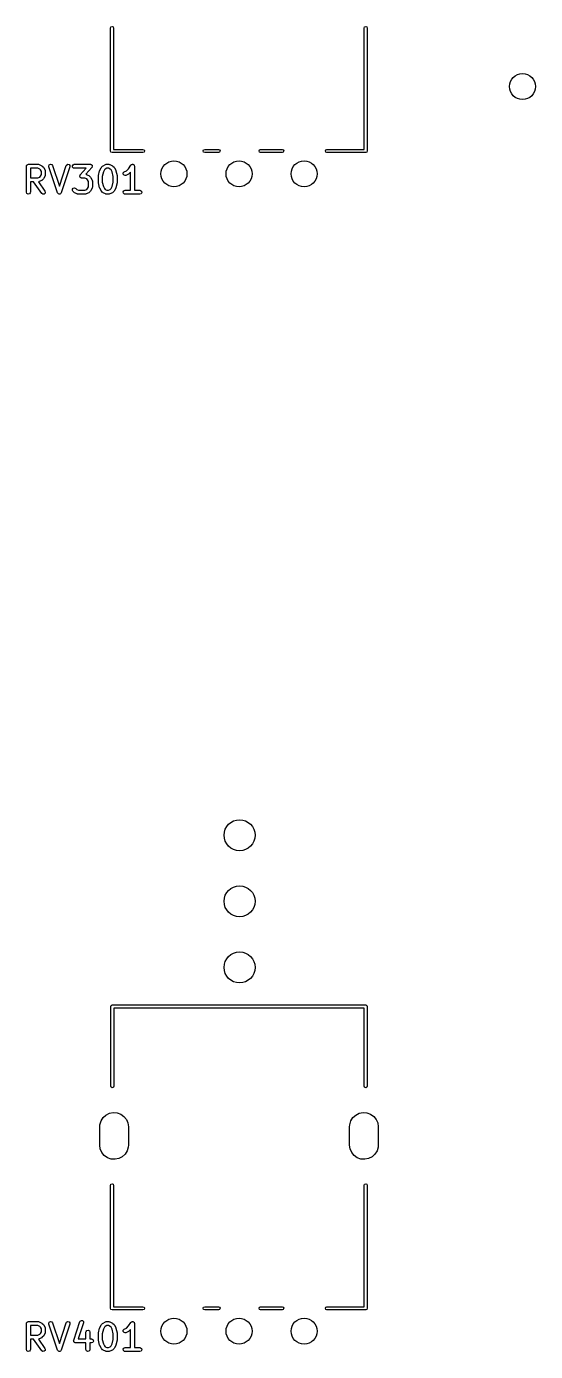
# Model space of a CAD drawing. Extents: x 63 to 233, y -146 to -43.
# Drawn here: x 62.8 to 82.4, y -146.3 to -95.4 of the extents above; entities that cross this region are included whole.
import ezdxf

# ---------------------------------------------------------------- set-up
doc = ezdxf.new("R2010")
doc.units = 0
doc.layers.add('BLACK', color=7, linetype='CONTINUOUS')

msp = doc.modelspace()

# ---------------------------------------------------------------- linework, layer by layer
at = {"layer": 'BLACK', "linetype": 'CONTINUOUS'}
for p, q in [((66.057, -95.492), (66.0746, -95.4496)), ((66.057, -100.212), (66.057, -95.492)), ((66.0746, -95.4496), (66.117, -95.432)), ((66.117, -95.432), (66.1594, -95.4496)), ((66.1594, -95.4496), (66.177, -95.492)), ((66.177, -95.492), (66.177, -100.152)), ((75.807, -95.492), (75.8246, -95.4496)), ((75.807, -100.152), (75.807, -95.492)), ((75.8246, -95.4496), (75.867, -95.432)), ((75.867, -95.432), (75.9094, -95.4496)), ((75.9094, -95.4496), (75.927, -95.492)), ((75.927, -95.492), (75.927, -100.212)), ((66.0746, -100.254), (66.057, -100.212)), ((66.117, -100.272), (66.0746, -100.254)), ((66.177, -100.152), (67.307, -100.152)), ((67.307, -100.152), (67.3494, -100.17)), ((67.3494, -100.254), (67.307, -100.272)), ((67.3494, -100.17), (67.367, -100.212)), ((67.367, -100.212), (67.3494, -100.254)), ((69.617, -100.212), (69.6346, -100.17)), ((69.6346, -100.254), (69.617, -100.212)), ((69.6346, -100.17), (69.677, -100.152)), ((69.677, -100.272), (69.6346, -100.254)), ((69.677, -100.152), (70.207, -100.152)), ((70.207, -100.152), (70.2494, -100.17)), ((70.2494, -100.254), (70.207, -100.272)), ((70.2494, -100.17), (70.267, -100.212)), ((70.267, -100.212), (70.2494, -100.254)), ((71.767, -100.212), (71.7846, -100.17)), ((71.7846, -100.254), (71.767, -100.212)), ((71.7846, -100.17), (71.827, -100.152)), ((71.827, -100.272), (71.7846, -100.254)), ((71.827, -100.152), (72.657, -100.152)), ((72.657, -100.152), (72.6994, -100.17)), ((72.6994, -100.254), (72.657, -100.272)), ((72.6994, -100.17), (72.717, -100.212)), ((72.717, -100.212), (72.6994, -100.254)), ((74.317, -100.212), (74.3346, -100.17)), ((74.3346, -100.254), (74.317, -100.212)), ((74.3346, -100.17), (74.377, -100.152)), ((74.377, -100.272), (74.3346, -100.254)), ((74.377, -100.152), (75.807, -100.152)), ((75.9094, -100.254), (75.867, -100.272)), ((75.927, -100.212), (75.9094, -100.254)), ((62.8345, -100.773), (62.847, -100.758)), ((62.847, -100.758), (62.8567, -100.741)), ((62.8567, -100.741), (62.8631, -100.739)), ((62.8631, -100.739), (62.8675, -100.733)), ((62.8675, -100.733), (62.8866, -100.73)), ((62.8866, -100.73), (62.905, -100.723)), ((62.905, -100.723), (63.2859, -100.723)), ((63.2859, -100.723), (63.3116, -100.728)), ((63.3116, -100.728), (63.315, -100.731)), ((63.315, -100.731), (63.3194, -100.731)), ((63.3194, -100.731), (63.4147, -100.779)), ((63.6871, -100.796), (63.706, -100.749)), ((63.706, -100.749), (63.7511, -100.724)), ((63.7511, -100.724), (63.8014, -100.734)), ((63.8014, -100.734), (63.8332, -100.775)), ((64.3576, -100.775), (64.37, -100.752)), ((64.37, -100.752), (64.4137, -100.725)), ((64.4137, -100.725), (64.4645, -100.732)), ((64.4645, -100.732), (64.4985, -100.771)), ((64.593, -100.785), (64.6186, -100.741)), ((64.6186, -100.741), (64.6669, -100.723)), ((64.6669, -100.723), (65.2859, -100.723)), ((65.2859, -100.723), (65.297, -100.725)), ((65.297, -100.725), (65.3005, -100.725)), ((65.3005, -100.725), (65.3031, -100.726)), ((65.3031, -100.726), (65.3116, -100.728)), ((65.3116, -100.728), (65.327, -100.741)), ((65.327, -100.741), (65.3443, -100.751)), ((65.3443, -100.751), (65.3463, -100.757)), ((65.3463, -100.757), (65.3509, -100.761)), ((65.3509, -100.761), (65.3544, -100.781)), ((65.7762, -100.779), (65.8714, -100.731)), ((65.8714, -100.731), (65.8964, -100.724)), ((65.8964, -100.724), (65.9007, -100.725)), ((65.9007, -100.725), (65.905, -100.723)), ((65.905, -100.723), (66.0002, -100.723)), ((66.0002, -100.723), (66.0258, -100.728)), ((66.0258, -100.728), (66.0293, -100.731)), ((66.0293, -100.731), (66.0337, -100.731)), ((66.0337, -100.731), (66.129, -100.779)), ((66.122, -100.27), (66.117, -100.272)), ((66.127, -100.272), (66.122, -100.27)), ((67.307, -100.272), (66.127, -100.272)), ((66.7514, -100.893), (66.8425, -100.757)), ((66.8425, -100.757), (66.8605, -100.738)), ((66.8605, -100.738), (66.8647, -100.737)), ((66.8647, -100.737), (66.8675, -100.733)), ((66.8675, -100.733), (66.8889, -100.73)), ((66.8889, -100.73), (66.9098, -100.724)), ((66.9098, -100.724), (66.9137, -100.725)), ((66.9137, -100.725), (66.918, -100.725)), ((66.918, -100.725), (66.9368, -100.735)), ((66.9368, -100.735), (66.9568, -100.744)), ((66.9568, -100.744), (66.9587, -100.748)), ((66.9587, -100.748), (66.9624, -100.75)), ((66.9624, -100.75), (66.9698, -100.771)), ((70.207, -100.272), (69.677, -100.272)), ((72.657, -100.272), (71.827, -100.272)), ((75.867, -100.272), (74.377, -100.272)), ((62.83, -100.798), (62.8317, -100.789)), ((62.83, -101.798), (62.83, -100.798)), ((62.8311, -100.785), (62.8328, -100.782)), ((62.8317, -100.789), (62.8311, -100.785)), ((62.8328, -100.782), (62.8345, -100.773)), ((62.98, -100.873), (62.98, -101.247)), ((63.2682, -100.873), (62.98, -100.873)), ((62.98, -101.247), (63.2682, -101.247)), ((63.3367, -100.908), (63.2682, -100.873)), ((63.2682, -101.247), (63.3367, -101.213)), ((63.3671, -100.938), (63.3367, -100.908)), ((63.3367, -101.213), (63.3671, -101.183)), ((63.4014, -101.007), (63.3671, -100.938)), ((63.3671, -101.183), (63.4014, -101.114)), ((63.4014, -101.114), (63.4014, -101.007)), ((63.4147, -100.779), (63.4327, -100.792)), ((63.4327, -100.792), (63.4342, -100.793)), ((63.4342, -100.793), (63.4818, -100.841)), ((63.4818, -100.841), (63.4947, -100.859)), ((63.4958, -101.26), (63.4825, -101.279)), ((63.4947, -100.859), (63.4958, -100.86)), ((63.4958, -100.86), (63.5435, -100.955)), ((63.5435, -101.165), (63.4958, -101.26)), ((63.5435, -100.955), (63.5509, -100.98)), ((63.544, -101.161), (63.5435, -101.165)), ((63.5469, -101.157), (63.544, -101.161)), ((63.5514, -101.132), (63.5469, -101.157)), ((63.5509, -100.98), (63.5498, -100.985)), ((63.5498, -100.985), (63.5514, -100.989)), ((63.5514, -100.989), (63.5514, -101.132)), ((63.6909, -100.822), (63.6871, -100.796)), ((64.0243, -101.822), (63.6909, -100.822)), ((63.8332, -100.775), (64.0954, -101.561)), ((64.0954, -101.561), (64.3576, -100.775)), ((64.4999, -100.822), (64.1666, -101.822)), ((64.4985, -100.771), (64.4999, -100.822)), ((64.6019, -100.836), (64.593, -100.785)), ((64.6412, -100.869), (64.6019, -100.836)), ((64.6669, -100.873), (64.6412, -100.869)), ((65.1206, -100.873), (64.6669, -100.873)), ((64.8776, -101.178), (64.8797, -101.172)), ((64.8841, -101.197), (64.8776, -101.178)), ((64.8787, -101.166), (64.8888, -101.149)), ((64.8797, -101.172), (64.8787, -101.166)), ((64.8876, -101.217), (64.8841, -101.197)), ((64.8922, -101.221), (64.8876, -101.217)), ((64.8888, -101.149), (64.8961, -101.13)), ((64.8941, -101.226), (64.8922, -101.221)), ((64.9114, -101.237), (64.8941, -101.226)), ((64.8961, -101.13), (65.1206, -100.873)), ((64.9269, -101.25), (64.9114, -101.237)), ((64.9354, -101.251), (64.9269, -101.25)), ((64.938, -101.253), (64.9354, -101.251)), ((64.9415, -101.252), (64.938, -101.253)), ((64.9526, -101.254), (64.9415, -101.252)), ((65.0777, -101.254), (64.9526, -101.254)), ((65.1462, -101.289), (65.0777, -101.254)), ((65.3423, -100.848), (65.1149, -101.108)), ((65.1149, -101.108), (65.1211, -101.109)), ((65.1211, -101.109), (65.1245, -101.112)), ((65.1245, -101.112), (65.129, -101.112)), ((65.129, -101.112), (65.2242, -101.16)), ((65.2242, -101.16), (65.2422, -101.173)), ((65.2422, -101.173), (65.2437, -101.174)), ((65.2437, -101.174), (65.2913, -101.222)), ((65.2913, -101.222), (65.3042, -101.24)), ((65.3042, -101.24), (65.3054, -101.241)), ((65.3054, -101.241), (65.353, -101.336)), ((65.3497, -100.829), (65.3423, -100.848)), ((65.3598, -100.811), (65.3497, -100.829)), ((65.3544, -100.781), (65.3609, -100.8)), ((65.3609, -100.8), (65.3587, -100.806)), ((65.3587, -100.806), (65.3598, -100.811)), ((65.5919, -101.179), (65.5945, -101.165)), ((65.5919, -101.417), (65.5919, -101.179)), ((65.5941, -101.161), (65.6417, -100.971)), ((65.5945, -101.165), (65.5941, -101.161)), ((65.6417, -100.971), (65.647, -100.959)), ((65.647, -100.959), (65.6474, -100.955)), ((65.6474, -100.955), (65.695, -100.86)), ((65.695, -100.86), (65.7084, -100.842)), ((65.7084, -100.842), (65.7091, -100.841)), ((65.7091, -100.841), (65.7567, -100.793)), ((65.7852, -101.015), (65.7419, -101.189)), ((65.7419, -101.189), (65.7419, -101.408)), ((65.7567, -100.793), (65.775, -100.78)), ((65.775, -100.78), (65.7762, -100.779)), ((65.8237, -100.938), (65.7852, -101.015)), ((65.8541, -100.908), (65.8237, -100.938)), ((65.9227, -100.873), (65.8541, -100.908)), ((65.9825, -100.873), (65.9227, -100.873)), ((66.051, -100.908), (65.9825, -100.873)), ((66.0814, -100.938), (66.051, -100.908)), ((66.1199, -101.015), (66.0814, -100.938)), ((66.1633, -101.189), (66.1199, -101.015)), ((66.129, -100.779), (66.147, -100.792)), ((66.147, -100.792), (66.1485, -100.793)), ((66.1485, -100.793), (66.1961, -100.841)), ((66.1633, -101.408), (66.1633, -101.189)), ((66.1961, -100.841), (66.2089, -100.859)), ((66.2089, -100.859), (66.2101, -100.86)), ((66.2101, -100.86), (66.2577, -100.955)), ((66.2577, -100.955), (66.2614, -100.968)), ((66.2614, -100.968), (66.2634, -100.971)), ((66.2634, -100.971), (66.311, -101.161)), ((66.311, -101.161), (66.3121, -101.176)), ((66.3121, -101.176), (66.3133, -101.179)), ((66.3133, -101.179), (66.3133, -101.417)), ((66.5473, -101.105), (66.5504, -101.054)), ((66.5779, -101.147), (66.5473, -101.105)), ((66.5504, -101.054), (66.5857, -101.017)), ((66.6278, -101.159), (66.5779, -101.147)), ((66.5857, -101.017), (66.67, -100.975)), ((66.6528, -101.151), (66.6278, -101.159)), ((66.748, -101.104), (66.6528, -101.151)), ((66.67, -100.975), (66.7514, -100.893)), ((66.7491, -101.102), (66.748, -101.104)), ((66.7675, -101.09), (66.7491, -101.102)), ((66.83, -101.027), (66.7675, -101.09)), ((66.83, -101.723), (66.83, -101.027)), ((66.9698, -100.771), (66.9795, -100.79)), ((66.9795, -100.79), (66.9785, -100.794)), ((66.9785, -100.794), (66.98, -100.798)), ((66.98, -100.798), (66.98, -101.723)), ((63.104, -101.397), (62.98, -101.397)), ((62.98, -101.397), (62.98, -101.798)), ((63.4149, -101.841), (63.104, -101.397)), ((63.2901, -101.396), (63.2869, -101.397)), ((63.2869, -101.397), (63.5378, -101.755)), ((63.2945, -101.397), (63.2901, -101.396)), ((63.3194, -101.389), (63.2945, -101.397)), ((63.4147, -101.342), (63.3194, -101.389)), ((63.4158, -101.34), (63.4147, -101.342)), ((63.4342, -101.328), (63.4158, -101.34)), ((63.4818, -101.28), (63.4342, -101.328)), ((63.4825, -101.279), (63.4818, -101.28)), ((63.5378, -101.755), (63.5488, -101.779)), ((63.5488, -101.779), (63.5443, -101.83)), ((64.5944, -101.684), (64.6238, -101.642)), ((64.5989, -101.735), (64.5944, -101.684)), ((64.6138, -101.756), (64.5989, -101.735)), ((64.6614, -101.804), (64.6138, -101.756)), ((64.6238, -101.642), (64.6734, -101.628)), ((64.6734, -101.628), (64.7199, -101.65)), ((64.7199, -101.65), (64.7589, -101.689)), ((64.7589, -101.689), (64.8274, -101.723)), ((64.8274, -101.723), (65.0777, -101.723)), ((65.0777, -101.723), (65.1462, -101.689)), ((65.1766, -101.319), (65.1462, -101.289)), ((65.1462, -101.689), (65.1766, -101.659)), ((65.2109, -101.388), (65.1766, -101.319)), ((65.1766, -101.659), (65.2109, -101.59)), ((65.2109, -101.59), (65.2109, -101.388)), ((65.2913, -101.756), (65.2437, -101.804)), ((65.292, -101.755), (65.2913, -101.756)), ((65.3054, -101.737), (65.292, -101.755)), ((65.353, -101.641), (65.3054, -101.737)), ((65.353, -101.336), (65.3604, -101.361)), ((65.3535, -101.637), (65.353, -101.641)), ((65.3564, -101.634), (65.3535, -101.637)), ((65.3609, -101.608), (65.3564, -101.634)), ((65.3604, -101.361), (65.3594, -101.366)), ((65.3594, -101.366), (65.3609, -101.37)), ((65.3609, -101.37), (65.3609, -101.608)), ((65.593, -101.421), (65.5919, -101.417)), ((65.5941, -101.436), (65.593, -101.421)), ((65.6417, -101.626), (65.5941, -101.436)), ((65.6437, -101.629), (65.6417, -101.626)), ((65.6474, -101.641), (65.6437, -101.629)), ((65.695, -101.737), (65.6474, -101.641)), ((65.6962, -101.738), (65.695, -101.737)), ((65.7091, -101.756), (65.6962, -101.738)), ((65.7567, -101.804), (65.7091, -101.756)), ((65.7419, -101.408), (65.7852, -101.582)), ((65.7852, -101.582), (65.8237, -101.659)), ((65.8237, -101.659), (65.8541, -101.689)), ((65.8541, -101.689), (65.9227, -101.723)), ((65.9227, -101.723), (65.9825, -101.723)), ((65.9825, -101.723), (66.051, -101.689)), ((66.051, -101.689), (66.0814, -101.659)), ((66.0814, -101.659), (66.1199, -101.582)), ((66.1199, -101.582), (66.1633, -101.408)), ((66.1961, -101.756), (66.1485, -101.804)), ((66.1968, -101.755), (66.1961, -101.756)), ((66.2101, -101.737), (66.1968, -101.755)), ((66.2577, -101.641), (66.2101, -101.737)), ((66.2582, -101.638), (66.2577, -101.641)), ((66.2634, -101.626), (66.2582, -101.638)), ((66.311, -101.436), (66.2634, -101.626)), ((66.3133, -101.417), (66.3107, -101.432)), ((66.3107, -101.432), (66.311, -101.436)), ((66.5454, -101.785), (66.571, -101.741)), ((66.571, -101.741), (66.6192, -101.723)), ((66.6192, -101.723), (66.83, -101.723)), ((66.98, -101.723), (67.1907, -101.723)), ((67.1907, -101.723), (67.2163, -101.728)), ((67.2163, -101.728), (67.2556, -101.761)), ((67.2556, -101.761), (67.2645, -101.811)), ((62.8475, -101.847), (62.83, -101.798)), ((62.8919, -101.872), (62.8475, -101.847)), ((62.9425, -101.863), (62.8919, -101.872)), ((62.9754, -101.824), (62.9425, -101.863)), ((62.98, -101.798), (62.9754, -101.824)), ((63.457, -101.871), (63.4149, -101.841)), ((63.5081, -101.866), (63.457, -101.871)), ((63.5443, -101.83), (63.5081, -101.866)), ((64.0256, -101.824), (64.0243, -101.822)), ((64.0257, -101.826), (64.0256, -101.824)), ((64.0414, -101.844), (64.0257, -101.826)), ((64.0562, -101.862), (64.0414, -101.844)), ((64.0583, -101.863), (64.0562, -101.862)), ((64.0597, -101.864), (64.0583, -101.863)), ((64.0832, -101.868), (64.0597, -101.864)), ((64.1064, -101.873), (64.0832, -101.868)), ((64.1083, -101.872), (64.1064, -101.873)), ((64.1105, -101.872), (64.1083, -101.872)), ((64.1307, -101.859), (64.1105, -101.872)), ((64.1515, -101.848), (64.1307, -101.859)), ((64.1523, -101.846), (64.1515, -101.848)), ((64.1542, -101.845), (64.1523, -101.846)), ((64.1666, -101.822), (64.1542, -101.845)), ((64.6629, -101.804), (64.6614, -101.804)), ((64.6809, -101.818), (64.6629, -101.804)), ((64.7762, -101.865), (64.6809, -101.818)), ((64.7806, -101.866), (64.7762, -101.865)), ((64.7841, -101.869), (64.7806, -101.866)), ((64.8097, -101.873), (64.7841, -101.869)), ((65.0954, -101.873), (64.8097, -101.873)), ((65.0996, -101.872), (65.0954, -101.873)), ((65.104, -101.873), (65.0996, -101.872)), ((65.129, -101.865), (65.104, -101.873)), ((65.2242, -101.818), (65.129, -101.865)), ((65.2253, -101.817), (65.2242, -101.818)), ((65.2437, -101.804), (65.2253, -101.817)), ((65.7582, -101.804), (65.7567, -101.804)), ((65.7762, -101.818), (65.7582, -101.804)), ((65.8714, -101.865), (65.7762, -101.818)), ((65.8759, -101.866), (65.8714, -101.865)), ((65.8793, -101.869), (65.8759, -101.866)), ((65.905, -101.873), (65.8793, -101.869)), ((66.0002, -101.873), (65.905, -101.873)), ((66.0044, -101.872), (66.0002, -101.873)), ((66.0088, -101.873), (66.0044, -101.872)), ((66.0337, -101.865), (66.0088, -101.873)), ((66.129, -101.818), (66.0337, -101.865)), ((66.1301, -101.817), (66.129, -101.818)), ((66.1485, -101.804), (66.1301, -101.817)), ((66.5543, -101.836), (66.5454, -101.785)), ((66.5936, -101.869), (66.5543, -101.836)), ((66.6192, -101.873), (66.5936, -101.869)), ((67.1907, -101.873), (66.6192, -101.873)), ((67.2389, -101.856), (67.1907, -101.873)), ((67.2645, -101.811), (67.2389, -101.856)), ((66.067, -133.072), (66.0846, -133.03)), ((66.067, -136.132), (66.067, -133.072)), ((66.0846, -133.03), (66.127, -133.012)), ((66.127, -133.012), (75.867, -133.012)), ((75.807, -133.132), (66.187, -133.132)), ((66.187, -133.132), (66.187, -136.132)), ((75.807, -136.132), (75.807, -133.132)), ((75.867, -133.012), (75.9094, -133.03)), ((75.9094, -133.03), (75.927, -133.072)), ((75.927, -133.072), (75.927, -136.132)), ((66.0846, -136.174), (66.067, -136.132)), ((66.127, -136.192), (66.0846, -136.174)), ((66.1694, -136.174), (66.127, -136.192)), ((66.187, -136.132), (66.1694, -136.174)), ((75.8246, -136.174), (75.807, -136.132)), ((75.867, -136.192), (75.8246, -136.174)), ((75.9094, -136.174), (75.867, -136.192)), ((75.927, -136.132), (75.9094, -136.174)), ((65.6945, -137.468), (65.7732, -137.341)), ((65.7732, -137.341), (65.8831, -137.24)), ((65.8831, -137.24), (66.0161, -137.173)), ((66.0161, -137.173), (66.1625, -137.143)), ((66.1625, -137.143), (66.3114, -137.154)), ((66.3114, -137.154), (66.4518, -137.205)), ((66.4518, -137.205), (66.5735, -137.291)), ((66.5735, -137.291), (66.6675, -137.407)), ((75.2946, -137.468), (75.3732, -137.341)), ((75.3732, -137.341), (75.4831, -137.24)), ((75.4831, -137.24), (75.6161, -137.173)), ((75.6161, -137.173), (75.7625, -137.143)), ((75.7625, -137.143), (75.9114, -137.154)), ((75.9114, -137.154), (76.0518, -137.205)), ((76.0518, -137.205), (76.1735, -137.291)), ((76.1735, -137.291), (76.2674, -137.407)), ((65.647, -137.692), (65.6529, -137.612)), ((65.647, -138.392), (65.647, -137.692)), ((65.6529, -137.612), (65.6945, -137.468)), ((66.6675, -137.407), (66.7267, -137.544)), ((66.7267, -137.544), (66.747, -137.692)), ((66.747, -137.692), (66.747, -138.392)), ((75.247, -137.692), (75.2529, -137.612)), ((75.247, -138.392), (75.247, -137.692)), ((75.2529, -137.612), (75.2946, -137.468)), ((76.2674, -137.407), (76.3267, -137.544)), ((76.3267, -137.544), (76.347, -137.692)), ((76.347, -137.692), (76.347, -138.392)), ((65.6673, -138.54), (65.647, -138.392)), ((66.747, -138.392), (66.7411, -138.472)), ((75.2673, -138.54), (75.247, -138.392)), ((76.347, -138.392), (76.3411, -138.472)), ((65.7266, -138.677), (65.6673, -138.54)), ((65.8205, -138.793), (65.7266, -138.677)), ((65.9422, -138.879), (65.8205, -138.793)), ((66.0826, -138.93), (65.9422, -138.879)), ((66.2315, -138.941), (66.0826, -138.93)), ((66.3779, -138.911), (66.2315, -138.941)), ((66.5109, -138.844), (66.3779, -138.911)), ((66.6208, -138.743), (66.5109, -138.844)), ((66.6994, -138.616), (66.6208, -138.743)), ((66.7411, -138.472), (66.6994, -138.616)), ((75.3265, -138.677), (75.2673, -138.54)), ((75.4205, -138.793), (75.3265, -138.677)), ((75.5422, -138.879), (75.4205, -138.793)), ((75.6826, -138.93), (75.5422, -138.879)), ((75.8315, -138.941), (75.6826, -138.93)), ((75.9779, -138.911), (75.8315, -138.941)), ((76.1109, -138.844), (75.9779, -138.911)), ((76.2208, -138.743), (76.1109, -138.844)), ((76.2994, -138.616), (76.2208, -138.743)), ((76.3411, -138.472), (76.2994, -138.616)), ((66.057, -139.942), (66.0746, -139.9)), ((66.057, -144.662), (66.057, -139.942)), ((66.0746, -139.9), (66.117, -139.882)), ((66.117, -139.882), (66.1594, -139.9)), ((66.1594, -139.9), (66.177, -139.942)), ((66.177, -139.942), (66.177, -144.602)), ((75.807, -139.942), (75.8246, -139.9)), ((75.807, -144.602), (75.807, -139.942)), ((75.8246, -139.9), (75.867, -139.882)), ((75.867, -139.882), (75.9094, -139.9)), ((75.9094, -139.9), (75.927, -139.942)), ((75.927, -139.942), (75.927, -144.662)), ((66.0746, -144.704), (66.057, -144.662)), ((66.117, -144.722), (66.0746, -144.704)), ((66.122, -144.72), (66.117, -144.722)), ((66.127, -144.722), (66.122, -144.72)), ((67.307, -144.722), (66.127, -144.722)), ((66.177, -144.602), (67.307, -144.602)), ((67.307, -144.602), (67.3494, -144.62)), ((67.3494, -144.704), (67.307, -144.722)), ((67.3494, -144.62), (67.367, -144.662)), ((67.367, -144.662), (67.3494, -144.704)), ((69.617, -144.662), (69.6346, -144.62)), ((69.6346, -144.704), (69.617, -144.662)), ((69.6346, -144.62), (69.677, -144.602)), ((69.677, -144.722), (69.6346, -144.704)), ((69.677, -144.602), (70.207, -144.602)), ((70.207, -144.722), (69.677, -144.722)), ((70.207, -144.602), (70.2494, -144.62)), ((70.2494, -144.704), (70.207, -144.722)), ((70.2494, -144.62), (70.267, -144.662)), ((70.267, -144.662), (70.2494, -144.704)), ((71.767, -144.662), (71.7846, -144.62)), ((71.7846, -144.704), (71.767, -144.662)), ((71.7846, -144.62), (71.827, -144.602)), ((71.827, -144.722), (71.7846, -144.704)), ((71.827, -144.602), (72.657, -144.602)), ((72.657, -144.722), (71.827, -144.722)), ((72.657, -144.602), (72.6994, -144.62)), ((72.6994, -144.704), (72.657, -144.722)), ((72.6994, -144.62), (72.717, -144.662)), ((72.717, -144.662), (72.6994, -144.704)), ((74.317, -144.662), (74.3346, -144.62)), ((74.3346, -144.704), (74.317, -144.662)), ((74.3346, -144.62), (74.377, -144.602)), ((74.377, -144.722), (74.3346, -144.704)), ((74.377, -144.602), (75.807, -144.602)), ((75.867, -144.722), (74.377, -144.722)), ((75.9094, -144.704), (75.867, -144.722)), ((75.927, -144.662), (75.9094, -144.704)), ((62.83, -145.248), (62.8317, -145.239)), ((62.83, -146.248), (62.83, -145.248)), ((62.8311, -145.235), (62.8328, -145.232)), ((62.8317, -145.239), (62.8311, -145.235)), ((62.8328, -145.232), (62.8345, -145.223)), ((62.8345, -145.223), (62.847, -145.208)), ((62.847, -145.208), (62.8567, -145.191)), ((62.8567, -145.191), (62.8631, -145.189)), ((62.8631, -145.189), (62.8675, -145.183)), ((62.8675, -145.183), (62.8866, -145.18)), ((62.8866, -145.18), (62.905, -145.173)), ((62.905, -145.173), (63.2859, -145.173)), ((62.98, -145.323), (62.98, -145.697)), ((63.2682, -145.323), (62.98, -145.323)), ((63.3367, -145.358), (63.2682, -145.323)), ((63.2859, -145.173), (63.3116, -145.178)), ((63.3116, -145.178), (63.315, -145.181)), ((63.315, -145.181), (63.3194, -145.181)), ((63.3194, -145.181), (63.4147, -145.229)), ((63.3671, -145.388), (63.3367, -145.358)), ((63.4014, -145.457), (63.3671, -145.388)), ((63.4014, -145.564), (63.4014, -145.457)), ((63.4147, -145.229), (63.4327, -145.242)), ((63.4327, -145.242), (63.4342, -145.243)), ((63.4342, -145.243), (63.4818, -145.291)), ((63.4818, -145.291), (63.4947, -145.309)), ((63.4947, -145.309), (63.4958, -145.31)), ((63.4958, -145.31), (63.5435, -145.405)), ((63.5435, -145.405), (63.5509, -145.43)), ((63.5509, -145.43), (63.5498, -145.435)), ((63.5498, -145.435), (63.5514, -145.439)), ((63.5514, -145.439), (63.5514, -145.582)), ((63.6871, -145.246), (63.706, -145.199)), ((63.6909, -145.272), (63.6871, -145.246)), ((64.0243, -146.272), (63.6909, -145.272)), ((63.706, -145.199), (63.7511, -145.174)), ((63.7511, -145.174), (63.8014, -145.184)), ((63.8014, -145.184), (63.8332, -145.225)), ((63.8332, -145.225), (64.0954, -146.011)), ((64.0954, -146.011), (64.3576, -145.225)), ((64.4999, -145.272), (64.1666, -146.272)), ((64.3576, -145.225), (64.37, -145.202)), ((64.37, -145.202), (64.4137, -145.175)), ((64.4137, -145.175), (64.4645, -145.182)), ((64.4645, -145.182), (64.4985, -145.221)), ((64.4985, -145.221), (64.4999, -145.272)), ((64.6433, -145.891), (64.8814, -145.177)), ((65.0237, -145.224), (64.8185, -145.84)), ((64.8814, -145.177), (64.8938, -145.154)), ((64.8938, -145.154), (64.9375, -145.127)), ((64.9375, -145.127), (64.9883, -145.135)), ((64.9883, -145.135), (65.0223, -145.173)), ((65.0223, -145.173), (65.0237, -145.224)), ((65.1202, -145.556), (65.1532, -145.517)), ((65.1532, -145.517), (65.2037, -145.508)), ((65.2037, -145.508), (65.2481, -145.534)), ((65.2481, -145.534), (65.2657, -145.582)), ((65.5941, -145.611), (65.6417, -145.421)), ((65.6417, -145.421), (65.647, -145.409)), ((65.647, -145.409), (65.6474, -145.405)), ((65.6474, -145.405), (65.695, -145.31)), ((65.695, -145.31), (65.7084, -145.292)), ((65.7084, -145.292), (65.7091, -145.291)), ((65.7091, -145.291), (65.7567, -145.243)), ((65.7852, -145.465), (65.7419, -145.639)), ((65.7567, -145.243), (65.775, -145.23)), ((65.775, -145.23), (65.7762, -145.229)), ((65.7762, -145.229), (65.8714, -145.181)), ((65.8237, -145.388), (65.7852, -145.465)), ((65.8541, -145.358), (65.8237, -145.388)), ((65.9227, -145.323), (65.8541, -145.358)), ((65.8714, -145.181), (65.8964, -145.174)), ((65.8964, -145.174), (65.9007, -145.175)), ((65.9007, -145.175), (65.905, -145.173)), ((65.905, -145.173), (66.0002, -145.173)), ((65.9825, -145.323), (65.9227, -145.323)), ((66.051, -145.358), (65.9825, -145.323)), ((66.0002, -145.173), (66.0258, -145.178)), ((66.0258, -145.178), (66.0293, -145.181)), ((66.0293, -145.181), (66.0337, -145.181)), ((66.0337, -145.181), (66.129, -145.229)), ((66.0814, -145.388), (66.051, -145.358)), ((66.1199, -145.465), (66.0814, -145.388)), ((66.1633, -145.639), (66.1199, -145.465)), ((66.129, -145.229), (66.147, -145.242)), ((66.147, -145.242), (66.1485, -145.243)), ((66.1485, -145.243), (66.1961, -145.291)), ((66.1961, -145.291), (66.2089, -145.309)), ((66.2089, -145.309), (66.2101, -145.31)), ((66.2101, -145.31), (66.2577, -145.405)), ((66.2577, -145.405), (66.2614, -145.418)), ((66.2614, -145.418), (66.2634, -145.421)), ((66.2634, -145.421), (66.311, -145.611)), ((66.5473, -145.555), (66.5504, -145.504)), ((66.5504, -145.504), (66.5857, -145.467)), ((66.5857, -145.467), (66.67, -145.425)), ((66.67, -145.425), (66.7514, -145.343)), ((66.7675, -145.54), (66.7491, -145.552)), ((66.7514, -145.343), (66.8425, -145.207)), ((66.83, -145.477), (66.7675, -145.54)), ((66.83, -146.173), (66.83, -145.477)), ((66.8425, -145.207), (66.8605, -145.188)), ((66.8605, -145.188), (66.8647, -145.187)), ((66.8647, -145.187), (66.8675, -145.183)), ((66.8675, -145.183), (66.8889, -145.18)), ((66.8889, -145.18), (66.9098, -145.174)), ((66.9098, -145.174), (66.9137, -145.175)), ((66.9137, -145.175), (66.918, -145.175)), ((66.918, -145.175), (66.9368, -145.185)), ((66.9368, -145.185), (66.9568, -145.194)), ((66.9568, -145.194), (66.9587, -145.198)), ((66.9587, -145.198), (66.9624, -145.2)), ((66.9624, -145.2), (66.9698, -145.221)), ((66.9698, -145.221), (66.9795, -145.24)), ((66.9795, -145.24), (66.9785, -145.244)), ((66.9785, -145.244), (66.98, -145.248)), ((66.98, -145.248), (66.98, -146.173)), ((62.98, -145.697), (63.2682, -145.697)), ((63.104, -145.847), (62.98, -145.847)), ((62.98, -145.847), (62.98, -146.248)), ((63.4149, -146.291), (63.104, -145.847)), ((63.2682, -145.697), (63.3367, -145.663)), ((63.2901, -145.846), (63.2869, -145.847)), ((63.2869, -145.847), (63.5378, -146.205)), ((63.2945, -145.847), (63.2901, -145.846)), ((63.3194, -145.839), (63.2945, -145.847)), ((63.4147, -145.792), (63.3194, -145.839)), ((63.3367, -145.663), (63.3671, -145.633)), ((63.3671, -145.633), (63.4014, -145.564)), ((63.4158, -145.79), (63.4147, -145.792)), ((63.4342, -145.778), (63.4158, -145.79)), ((63.4818, -145.73), (63.4342, -145.778)), ((63.4825, -145.729), (63.4818, -145.73)), ((63.4958, -145.71), (63.4825, -145.729)), ((63.5435, -145.615), (63.4958, -145.71)), ((63.544, -145.611), (63.5435, -145.615)), ((63.5469, -145.607), (63.544, -145.611)), ((63.5514, -145.582), (63.5469, -145.607)), ((64.6406, -145.902), (64.6435, -145.897)), ((64.6442, -145.922), (64.6406, -145.902)), ((64.6435, -145.897), (64.6433, -145.891)), ((64.6447, -145.943), (64.6442, -145.922)), ((64.6485, -145.947), (64.6447, -145.943)), ((64.6495, -145.953), (64.6485, -145.947)), ((64.6652, -145.966), (64.6495, -145.953)), ((64.6788, -145.981), (64.6652, -145.966)), ((64.6844, -145.982), (64.6788, -145.981)), ((64.6888, -145.986), (64.6844, -145.982)), ((64.7145, -145.99), (64.6888, -145.986)), ((65.1157, -145.99), (64.7145, -145.99)), ((64.8185, -145.84), (65.1157, -145.84)), ((65.1157, -145.582), (65.1202, -145.556)), ((65.1157, -145.84), (65.1157, -145.582)), ((65.1157, -146.248), (65.1157, -145.99)), ((65.2657, -145.582), (65.2657, -145.84)), ((65.2657, -145.84), (65.3335, -145.84)), ((65.3335, -145.99), (65.2657, -145.99)), ((65.2657, -145.99), (65.2657, -146.248)), ((65.3335, -145.84), (65.3592, -145.845)), ((65.3817, -145.972), (65.3335, -145.99)), ((65.3592, -145.845), (65.3985, -145.878)), ((65.4074, -145.928), (65.3817, -145.972)), ((65.3985, -145.878), (65.4074, -145.928)), ((65.5919, -145.629), (65.5945, -145.615)), ((65.5919, -145.867), (65.5919, -145.629)), ((65.593, -145.871), (65.5919, -145.867)), ((65.5941, -145.886), (65.593, -145.871)), ((65.5945, -145.615), (65.5941, -145.611)), ((65.6417, -146.076), (65.5941, -145.886)), ((65.7419, -145.639), (65.7419, -145.858)), ((65.7419, -145.858), (65.7852, -146.032)), ((65.7852, -146.032), (65.8237, -146.109)), ((66.0814, -146.109), (66.1199, -146.032)), ((66.1199, -146.032), (66.1633, -145.858)), ((66.1633, -145.858), (66.1633, -145.639)), ((66.311, -145.886), (66.2634, -146.076)), ((66.3133, -145.867), (66.3107, -145.882)), ((66.3107, -145.882), (66.311, -145.886)), ((66.311, -145.611), (66.3121, -145.626)), ((66.3121, -145.626), (66.3133, -145.629)), ((66.3133, -145.629), (66.3133, -145.867)), ((66.5779, -145.597), (66.5473, -145.555)), ((66.6278, -145.609), (66.5779, -145.597)), ((66.6528, -145.601), (66.6278, -145.609)), ((66.748, -145.554), (66.6528, -145.601)), ((66.7491, -145.552), (66.748, -145.554)), ((62.8475, -146.297), (62.83, -146.248)), ((62.8919, -146.322), (62.8475, -146.297)), ((62.9425, -146.313), (62.8919, -146.322)), ((62.9754, -146.274), (62.9425, -146.313)), ((62.98, -146.248), (62.9754, -146.274)), ((63.457, -146.321), (63.4149, -146.291)), ((63.5081, -146.316), (63.457, -146.321)), ((63.5443, -146.28), (63.5081, -146.316)), ((63.5378, -146.205), (63.5488, -146.229)), ((63.5488, -146.229), (63.5443, -146.28)), ((64.0256, -146.274), (64.0243, -146.272)), ((64.0257, -146.276), (64.0256, -146.274)), ((64.0414, -146.294), (64.0257, -146.276)), ((64.0562, -146.312), (64.0414, -146.294)), ((64.0583, -146.313), (64.0562, -146.312)), ((64.0597, -146.314), (64.0583, -146.313)), ((64.0832, -146.318), (64.0597, -146.314)), ((64.1064, -146.323), (64.0832, -146.318)), ((64.1083, -146.322), (64.1064, -146.323)), ((64.1105, -146.322), (64.1083, -146.322)), ((64.1307, -146.309), (64.1105, -146.322)), ((64.1515, -146.298), (64.1307, -146.309)), ((64.1523, -146.296), (64.1515, -146.298)), ((64.1542, -146.295), (64.1523, -146.296)), ((64.1666, -146.272), (64.1542, -146.295)), ((65.1332, -146.297), (65.1157, -146.248)), ((65.1776, -146.322), (65.1332, -146.297)), ((65.2282, -146.313), (65.1776, -146.322)), ((65.2611, -146.274), (65.2282, -146.313)), ((65.2657, -146.248), (65.2611, -146.274)), ((65.6437, -146.079), (65.6417, -146.076)), ((65.6474, -146.091), (65.6437, -146.079)), ((65.695, -146.187), (65.6474, -146.091)), ((65.6962, -146.188), (65.695, -146.187)), ((65.7091, -146.206), (65.6962, -146.188)), ((65.7567, -146.254), (65.7091, -146.206)), ((65.7582, -146.254), (65.7567, -146.254)), ((65.7762, -146.268), (65.7582, -146.254)), ((65.8714, -146.315), (65.7762, -146.268)), ((65.8237, -146.109), (65.8541, -146.139)), ((65.8541, -146.139), (65.9227, -146.173)), ((65.8759, -146.316), (65.8714, -146.315)), ((65.8793, -146.319), (65.8759, -146.316)), ((65.905, -146.323), (65.8793, -146.319)), ((66.0002, -146.323), (65.905, -146.323)), ((65.9227, -146.173), (65.9825, -146.173)), ((65.9825, -146.173), (66.051, -146.139)), ((66.0044, -146.322), (66.0002, -146.323)), ((66.0088, -146.323), (66.0044, -146.322)), ((66.0337, -146.315), (66.0088, -146.323)), ((66.129, -146.268), (66.0337, -146.315)), ((66.051, -146.139), (66.0814, -146.109)), ((66.1301, -146.267), (66.129, -146.268)), ((66.1485, -146.254), (66.1301, -146.267)), ((66.1961, -146.206), (66.1485, -146.254)), ((66.1968, -146.205), (66.1961, -146.206)), ((66.2101, -146.187), (66.1968, -146.205)), ((66.2577, -146.091), (66.2101, -146.187)), ((66.2582, -146.088), (66.2577, -146.091)), ((66.2634, -146.076), (66.2582, -146.088)), ((66.5454, -146.235), (66.571, -146.191)), ((66.5543, -146.286), (66.5454, -146.235)), ((66.5936, -146.319), (66.5543, -146.286)), ((66.571, -146.191), (66.6192, -146.173)), ((66.6192, -146.323), (66.5936, -146.319)), ((66.6192, -146.173), (66.83, -146.173)), ((67.1907, -146.323), (66.6192, -146.323)), ((66.98, -146.173), (67.1907, -146.173)), ((67.1907, -146.173), (67.2163, -146.178)), ((67.2389, -146.306), (67.1907, -146.323)), ((67.2163, -146.178), (67.2556, -146.211)), ((67.2645, -146.261), (67.2389, -146.306)), ((67.2556, -146.211), (67.2645, -146.261))]:
    msp.add_line(p, q, dxfattribs=at)
at = {"layer": 'BLACK'}
for centre, radius in [((81.8896, -97.7392), 0.5), ((68.497, -101.092), 0.5), ((70.997, -101.092), 0.5), ((73.497, -101.092), 0.5), ((71.017, -126.492), 0.595), ((71.017, -129.032), 0.595), ((71.017, -131.572), 0.595), ((68.497, -145.542), 0.5), ((70.997, -145.542), 0.5), ((73.497, -145.542), 0.5)]:
    msp.add_circle(centre, radius, dxfattribs=at)

doc.saveas('drawing.dxf')
